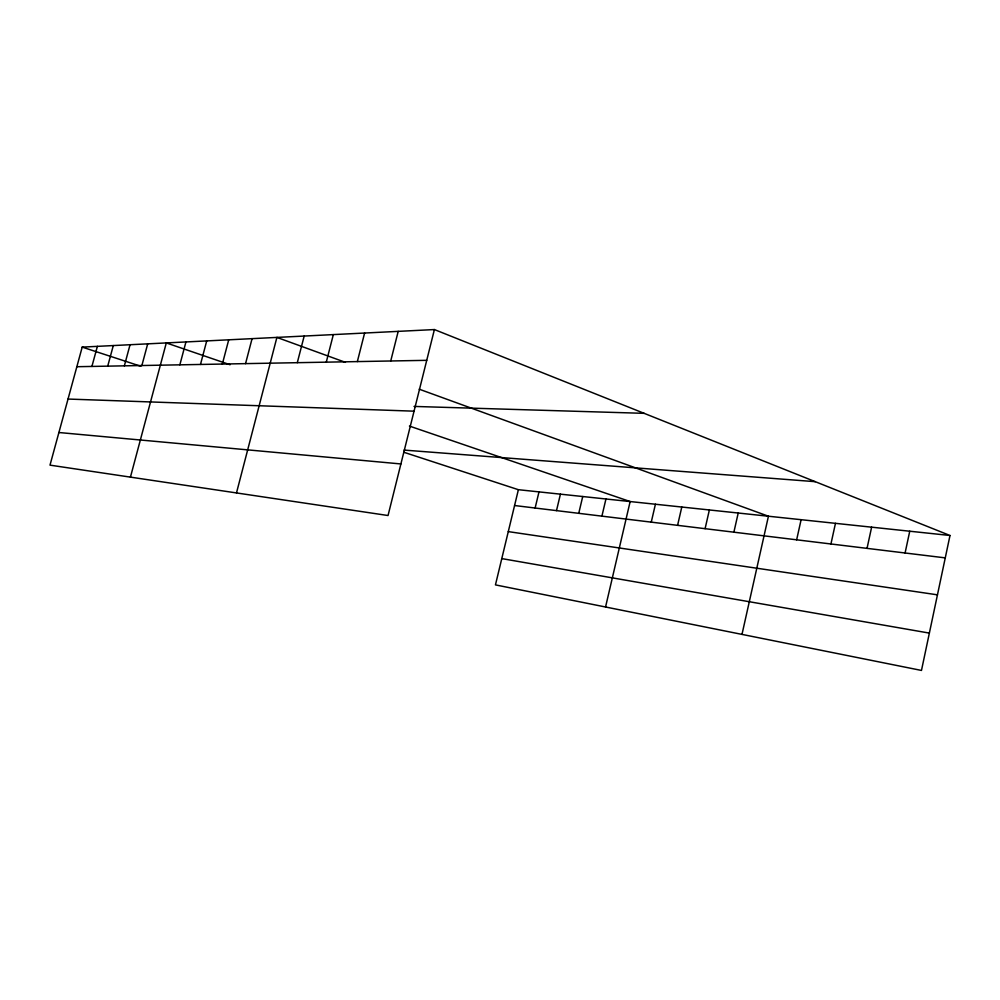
<?xml version="1.0" encoding="UTF-8"?>
<svg xmlns="http://www.w3.org/2000/svg" width="1000" height="1000" viewBox="0 0 1000 1000"><rect width="100%" height="100%" fill="white"/><g stroke="black" fill="none" stroke-linecap="round" stroke-linejoin="round"><path stroke-width="1.5" d="M950 535.487L921.475 670.438L495.45 584.888L518.387 489.7L950 535.487L434.4 329.562L82.2 347.113L50 465.138L388.038 515.525L434.4 329.562M905.088 552.987L909.75 531.225M867.038 548.362L871.625 527.175M830.938 543.975L835.462 523.337M796.65 539.812L801.112 519.688M741.988 634.388L768.438 516.225L419.212 389.188M733.888 532.175L738.213 513.025M705.1 528.675L709.362 509.963M677.588 525.337L681.787 507.038M651.263 522.137L655.413 504.237M605.55 607L630.15 501.55L409.425 426.075M601.912 516.138L605.95 498.988M578.75 513.325L582.725 496.525M556.5 510.613L560.425 494.162M535.125 508.025L539 491.887M390.737 360.975L398.2 331.375M357.35 361.587L364.6 333.05M326.275 362.163L333.338 334.6M297.3 362.688L304.175 336.062M236.488 492.938L276.9 337.413L345.45 362.35M245.55 363.638L252.075 338.65M222.35 364.05L228.725 339.812M200.487 364.45L206.713 340.913M130.438 477.125L166.3 342.925L230.075 364.738M179.85 364.837L185.938 341.95M141.875 365.525L147.7 343.85M107.725 366.15L113.3 345.562M124.362 365.85L130.05 344.738M91.912 366.438L97.375 346.362M76.862 366.712L426.725 360.325M414.025 406.425L644.15 413.338M68.037 399.05L414.05 411.175M404.1 450.087L815.263 481.675M58.9 432.512L400.9 463.95M514.575 505.525L945.263 557.875M508.288 531.613L937.463 594.837M501.788 558.6L929.362 633.1M82.2 347.113L140.863 366.287M403.938 452.287L518.387 489.7"/></g></svg>
